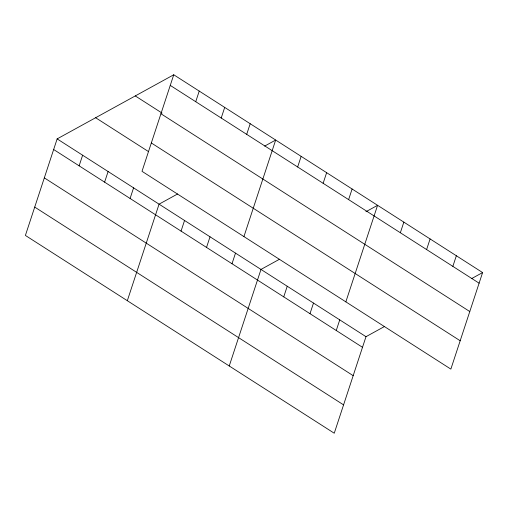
<?xml version="1.0" encoding="UTF-8"?>
<svg xmlns="http://www.w3.org/2000/svg" width="508" height="508" viewBox="0 0 508 508"><rect width="100%" height="100%" fill="white"/><g stroke="black" fill="none" stroke-linecap="round" stroke-linejoin="round"><path stroke-width="0.76" d="M173.749 74.771L142.005 171.317L450.856 369.106L482.6 272.561L173.749 74.771L57.144 138.894L25.4 235.439L334.251 433.229L365.995 336.683L384.55 326.479M79.127 165.837L82.626 155.207M104.61 182.15L108.102 171.526M130.092 198.469L133.585 187.846M127.324 300.711L159.067 204.159L177.616 193.961M195.732 101.714L199.231 91.084M181.051 231.108L184.544 220.478M221.215 118.027L224.707 107.404M206.534 247.421L210.026 236.798M246.697 134.347L250.19 123.723M232.01 263.741L235.502 253.117M243.929 236.588L275.673 140.043L264.674 146.088M229.241 365.982L260.985 269.43L279.54 259.232M297.656 166.986L301.149 156.356M283.743 296.869L287.236 286.245M323.139 183.299L326.631 172.676M309.994 313.684L313.493 303.06M348.615 199.619L352.108 188.995M336.252 330.498L339.744 319.869M345.846 301.86L377.59 205.308L365.906 211.734M400.348 232.747L403.841 222.123M426.599 249.561L430.098 238.938M452.857 266.376L456.349 255.746M471.608 278.606L482.6 272.561M170.256 85.395L479.108 283.185M135.268 95.929L162.058 113.081M160.934 113.748L469.786 311.544M151.327 142.964L460.178 340.754M95.625 117.729L148.546 151.619M57.144 138.894L365.995 336.683M53.651 149.517L362.502 347.307M44.329 177.87L353.181 375.666M34.722 207.086L343.573 404.876"/></g></svg>
